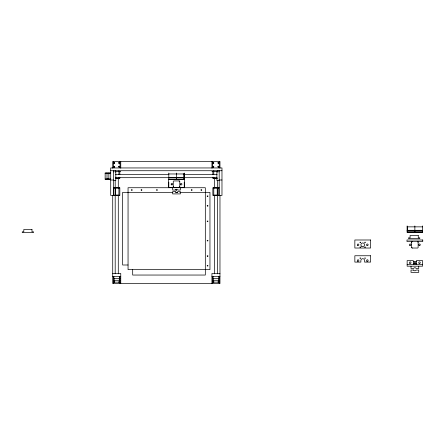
<?xml version="1.0" encoding="UTF-8"?>
<svg xmlns="http://www.w3.org/2000/svg" width="445" height="445" viewBox="0 0 445 445"><rect width="100%" height="100%" fill="white"/><g stroke="black" fill="none" stroke-linecap="round" stroke-linejoin="round"><path stroke-width="0.67" d="M113.736 281.896L114.265 282.536L114.799 281.896M118.682 281.896L119.21 282.536L119.744 281.896M212.949 281.896L213.478 282.536L214.012 281.896M217.894 281.896L218.423 282.536L218.957 281.896M114.059 281.896L114.265 282.23L114.476 281.896M119.004 281.896L119.21 282.23L119.421 281.896M213.272 281.896L213.478 282.23L213.689 281.896M218.217 281.896L218.423 282.23L218.634 281.896M179.074 187.417L179.769 186.722M179.385 187.417L179.769 187.034L179.769 181.315L179.385 180.931L173.667 180.931L173.277 181.315L173.277 187.034L173.667 187.417M412.009 241.535L411.625 241.924L411.625 247.643L412.009 248.026L417.727 248.026L418.116 247.643L418.116 241.924L417.727 241.535M411.625 242.23L412.32 241.535M110.71 170.73L221.977 170.73M115.144 171.503L118.337 171.503M118.565 171.503L120.756 171.503M211.937 171.503L213.8 171.503M214.357 171.503L217.433 171.503M110.71 172.894L105.148 172.894L105.148 179.385L110.71 179.385M105.148 173.277L107.006 173.277M108.858 173.277L110.71 173.277M107.006 173.589L108.858 173.589M168.8 173.973L184.252 173.973M115.567 174.596L168.766 174.596M183.963 174.596L217.127 174.596M168.8 177.416L184.252 177.416M115.567 177.683L217.127 177.683M115.322 178.222L119.355 178.222M213.339 178.222L217.188 178.3M115.461 178.456L119.833 178.456L119.833 177.171M217.232 178.456L212.86 178.456L212.86 177.171M107.006 178.69L108.858 178.69M105.148 178.996L107.006 178.996M108.858 178.996L110.71 178.996M168.8 179.074L184.252 179.074M110.71 180.003L113.492 180.003M219.196 180.003L221.977 180.003M113.492 180.47L115.811 180.464L115.811 171.82M219.196 180.464L216.882 180.464L216.882 171.82M113.492 187.729L119.833 187.729L119.833 195.455L110.71 195.455L110.71 167.949L221.977 167.949L221.977 195.455L212.86 195.455L212.86 187.729L219.196 187.729M114.126 187.885L119.355 187.885M213.339 187.885L218.567 187.885M114.126 187.962L119.355 187.962M213.339 187.962L218.567 187.962M172.894 192.362L122.642 192.362L122.642 264.998L128.054 264.998M175.653 192.362L177.722 192.362M179.797 192.362L209.957 192.362L209.957 269.637L128.054 269.637L128.054 187.729L205.323 187.729L205.323 275.043L132.688 275.043L132.688 269.637M115.194 195.177L118.287 195.177M214.407 195.177L217.499 195.177M114.126 195.221L119.355 195.221M213.339 195.221L218.567 195.221M114.126 195.299L119.355 195.299M213.339 195.299L218.567 195.299M407.142 226.855L422.594 226.855M407.142 230.299L422.594 230.299M407.142 230.566L422.594 230.566M407.142 231.956L422.594 231.956M407.142 232.106L422.594 232.106M413.322 261.549L416.414 261.549M413.322 263.868L416.414 263.868M407.142 264.642L422.594 264.642M112.724 273.497L120.756 273.497L120.756 283.543M219.969 273.497L211.937 273.497L211.937 283.543M112.724 276.59L120.756 276.59M211.937 276.59L219.969 276.59M113.492 278.442L119.983 278.442M212.71 278.442L219.196 278.442M113.492 280.294L119.983 280.294M212.71 280.294L219.196 280.294M113.492 282.152L119.983 282.152M212.71 282.152L219.196 282.152M417.421 241.535L418.116 242.23M411.625 247.331L412.32 248.026M179.074 180.931L179.769 181.627M173.277 186.722L173.978 187.417M422.594 225.927L422.594 232.262L407.142 232.262L407.142 225.927M418.734 266.182L418.734 268.502L416.209 268.502A1.546 1.546 0 0 0 413.533 268.502L411.008 268.502L411.008 266.182M416.414 264.642L416.414 260.62L422.594 260.62L422.594 266.182L407.142 266.182L407.142 260.62L413.322 260.62L413.322 264.642M414.868 225.927L414.868 232.262M407.375 226.405L407.375 231.634M407.297 226.405L407.297 231.634M219.969 168.154L219.969 161.457L112.724 161.457L112.724 168.154M219.969 195.45L219.969 283.543L112.724 283.543L112.724 195.45M219.196 161.457L219.196 167.782M219.196 170.73L219.196 195.455M219.196 276.59L219.196 283.543M218.89 170.73L218.89 172.02M218.89 187.729L218.89 195.455M218.812 276.59L218.812 278.442M218.812 280.294L218.812 282.152M218.501 278.442L218.501 280.294M217.499 170.73L217.499 172.02M217.499 180.203L217.499 273.814M217.232 170.73L217.232 172.02M217.232 187.729L217.232 195.455M214.407 178.122L214.407 187.829M214.407 195.455L214.407 273.814M213.789 170.73L213.789 174.596M213.789 177.171L213.789 178.456M213.789 187.729L213.789 195.455M213.405 278.442L213.405 280.294M213.094 276.59L213.094 278.442M213.094 280.294L213.094 282.152M212.86 171.375L212.86 174.596M212.71 161.457L212.71 167.782M212.71 276.59L212.71 283.543M211.937 161.457L211.937 168.154M184.252 173.049L184.252 179.385M184.252 182.166L184.252 187.729M184.096 173.528L184.096 178.751M184.019 173.528L184.019 178.751M180.386 187.729L180.386 190.048L177.867 190.048A1.546 1.546 0 0 0 175.185 190.048L172.66 190.048L172.66 187.729M176.526 173.049L176.526 179.385M168.8 173.049L168.8 179.385M168.8 182.166L168.8 187.729M120.756 161.457L120.756 168.154M119.983 161.457L119.983 167.782M119.983 276.59L119.983 283.543M119.833 171.375L119.833 174.596M119.599 276.59L119.599 278.442M119.599 280.294L119.599 282.152M119.288 278.442L119.288 280.294M118.904 170.73L118.904 174.596M118.904 177.171L118.904 178.456M118.904 187.729L118.904 195.455M118.287 178.122L118.287 187.829M118.287 195.455L118.287 273.814M115.461 170.73L115.461 172.02M115.461 187.729L115.461 195.455M115.194 170.73L115.194 172.02M115.194 180.203L115.194 273.814M114.187 278.442L114.187 280.294M113.881 276.59L113.881 278.442M113.881 280.294L113.881 282.152M113.803 170.73L113.803 172.02M113.803 187.729L113.803 195.455M113.492 161.457L113.492 167.782M113.492 170.73L113.492 195.455M113.492 276.59L113.492 283.543M108.858 172.894L108.858 179.385M107.006 172.894L107.006 179.385M113.736 162.903C114.526 164.917 115.266 161.335 113.736 162.903M114.037 162.959L114.493 163.048L114.037 162.959M113.736 166.764C114.543 168.783 115.238 165.19 113.736 166.764M114.037 166.825L114.487 166.936L114.048 166.797M118.682 162.903C119.46 164.917 120.228 161.329 118.682 162.903M118.982 162.959L119.438 163.048L118.982 162.959M118.682 166.764C119.477 168.777 120.195 165.195 118.682 166.764M118.982 166.825L119.438 166.908L118.993 166.797M212.949 162.903C213.739 164.917 214.473 161.329 212.949 162.903M213.255 162.959L213.706 163.048L213.255 162.959M212.949 166.764C213.734 168.783 214.484 165.184 212.949 166.764M213.255 166.825L213.7 166.936L213.261 166.797M217.894 162.903C218.684 164.917 219.424 161.335 217.894 162.903M218.2 162.959L218.651 163.048L218.2 162.959M217.894 166.764C218.701 168.783 219.396 165.19 217.894 166.764M218.2 166.825L218.651 166.908L218.206 166.797M131.47 189.926C132.037 191.695 132.844 188.68 131.47 189.926M141.126 189.926C141.694 191.695 142.5 188.68 141.126 189.926M156.579 189.926C157.146 191.695 157.958 188.68 156.579 189.926M175.897 189.926C176.465 191.695 177.271 188.68 175.897 189.926M191.35 189.926C191.917 191.695 192.73 188.68 191.35 189.926M201.007 189.926C201.579 191.695 202.386 188.68 201.007 189.926M207.192 196.106C207.759 197.88 208.566 194.86 207.192 196.106M207.192 205.768C207.759 207.537 208.566 204.516 207.192 205.768M207.192 221.221C207.759 222.989 208.566 219.969 207.192 221.221M207.192 240.539C207.759 242.308 208.566 239.288 207.192 240.539M207.192 255.992C207.759 257.761 208.566 254.74 207.192 255.992M207.192 265.648C207.759 267.423 208.566 264.402 207.192 265.648M360.033 242.308C360.411 243.487 360.951 241.474 360.033 242.308M360.033 247.097C360.411 248.277 360.951 246.263 360.033 247.097M360.033 258.067C360.411 259.251 360.951 257.238 360.033 258.067M364.822 242.308C365.2 243.487 365.74 241.474 364.822 242.308M364.822 247.097C365.2 248.277 365.74 246.263 364.822 247.097M364.822 258.067C365.2 259.251 365.74 257.238 364.822 258.067M184.408 179.385L168.644 179.385L168.644 187.417L184.408 187.417L184.408 179.385M175.185 191.595L172.66 191.595L172.66 193.909L180.386 193.909L180.386 191.595L177.867 191.595A1.546 1.546 0 0 1 175.185 191.595M31.984 229.498L23.796 229.498L23.796 231.817L22.25 231.817L22.25 232.59L33.531 232.59L33.531 231.817L31.984 231.817L31.984 229.498M418.267 235.511L410.079 235.511L410.079 237.825L408.532 237.825L408.532 238.598L419.813 238.598L419.813 237.825L418.267 237.825L418.267 235.511M370.607 239.989L354.849 239.989L354.849 248.026L370.607 248.026L370.607 239.989M422.75 239.989L406.986 239.989L406.986 241.535L422.75 241.535L422.75 239.989M370.607 255.753L354.849 255.753L354.849 262.088L360.873 262.088L360.873 260.542A1.852 1.852 0 0 1 362.725 258.69A1.852 1.852 0 0 1 364.583 260.542L364.583 262.088L370.607 262.088L370.607 255.753M413.533 270.048L411.008 270.048L411.008 272.368L418.734 272.368L418.734 270.048L416.209 270.048A1.546 1.546 0 0 1 413.533 270.048M414.484 263.362A0.695 0.695 0 0 0 415.563 262.828A0.695 0.695 0 0 0 414.562 262.161A0.695 0.695 0 0 0 414.484 263.362M419.118 263.301A0.773 0.773 0 0 0 420.275 262.628A0.773 0.773 0 0 0 419.118 261.96A0.773 0.773 0 0 0 419.118 263.301M409.845 263.301A0.773 0.773 0 0 0 411.008 262.628A0.773 0.773 0 0 0 409.845 261.96A0.773 0.773 0 0 0 409.845 263.301M409.845 245.451A0.773 0.773 0 0 0 411.008 244.783A0.773 0.773 0 0 0 409.845 244.11A0.773 0.773 0 0 0 409.845 245.451M366.975 245.451A0.773 0.773 0 0 0 368.137 244.783A0.773 0.773 0 0 0 366.975 244.11A0.773 0.773 0 0 0 366.975 245.451M357.708 245.451A0.773 0.773 0 0 0 358.865 244.783A0.773 0.773 0 0 0 357.708 244.11A0.773 0.773 0 0 0 357.708 245.451M361.802 246.385A1.852 1.852 0 0 0 364.583 244.783A1.852 1.852 0 0 0 361.802 243.176A1.852 1.852 0 0 0 361.802 246.385M366.975 261.215A0.773 0.773 0 0 0 368.137 260.542A0.773 0.773 0 0 0 366.975 259.874A0.773 0.773 0 0 0 366.975 261.215M357.708 261.215A0.773 0.773 0 0 0 358.865 260.542A0.773 0.773 0 0 0 357.708 259.874A0.773 0.773 0 0 0 357.708 261.215M419.118 245.451A0.773 0.773 0 0 0 420.275 244.783A0.773 0.773 0 0 0 419.118 244.11A0.773 0.773 0 0 0 419.118 245.451M171.342 184.72A0.773 0.773 0 0 0 172.638 184.375A0.773 0.773 0 0 0 171.692 183.429A0.773 0.773 0 0 0 171.342 184.72M180.776 184.842A0.773 0.773 0 0 0 181.933 184.174A0.773 0.773 0 0 0 180.776 183.507A0.773 0.773 0 0 0 180.776 184.842"/></g></svg>
